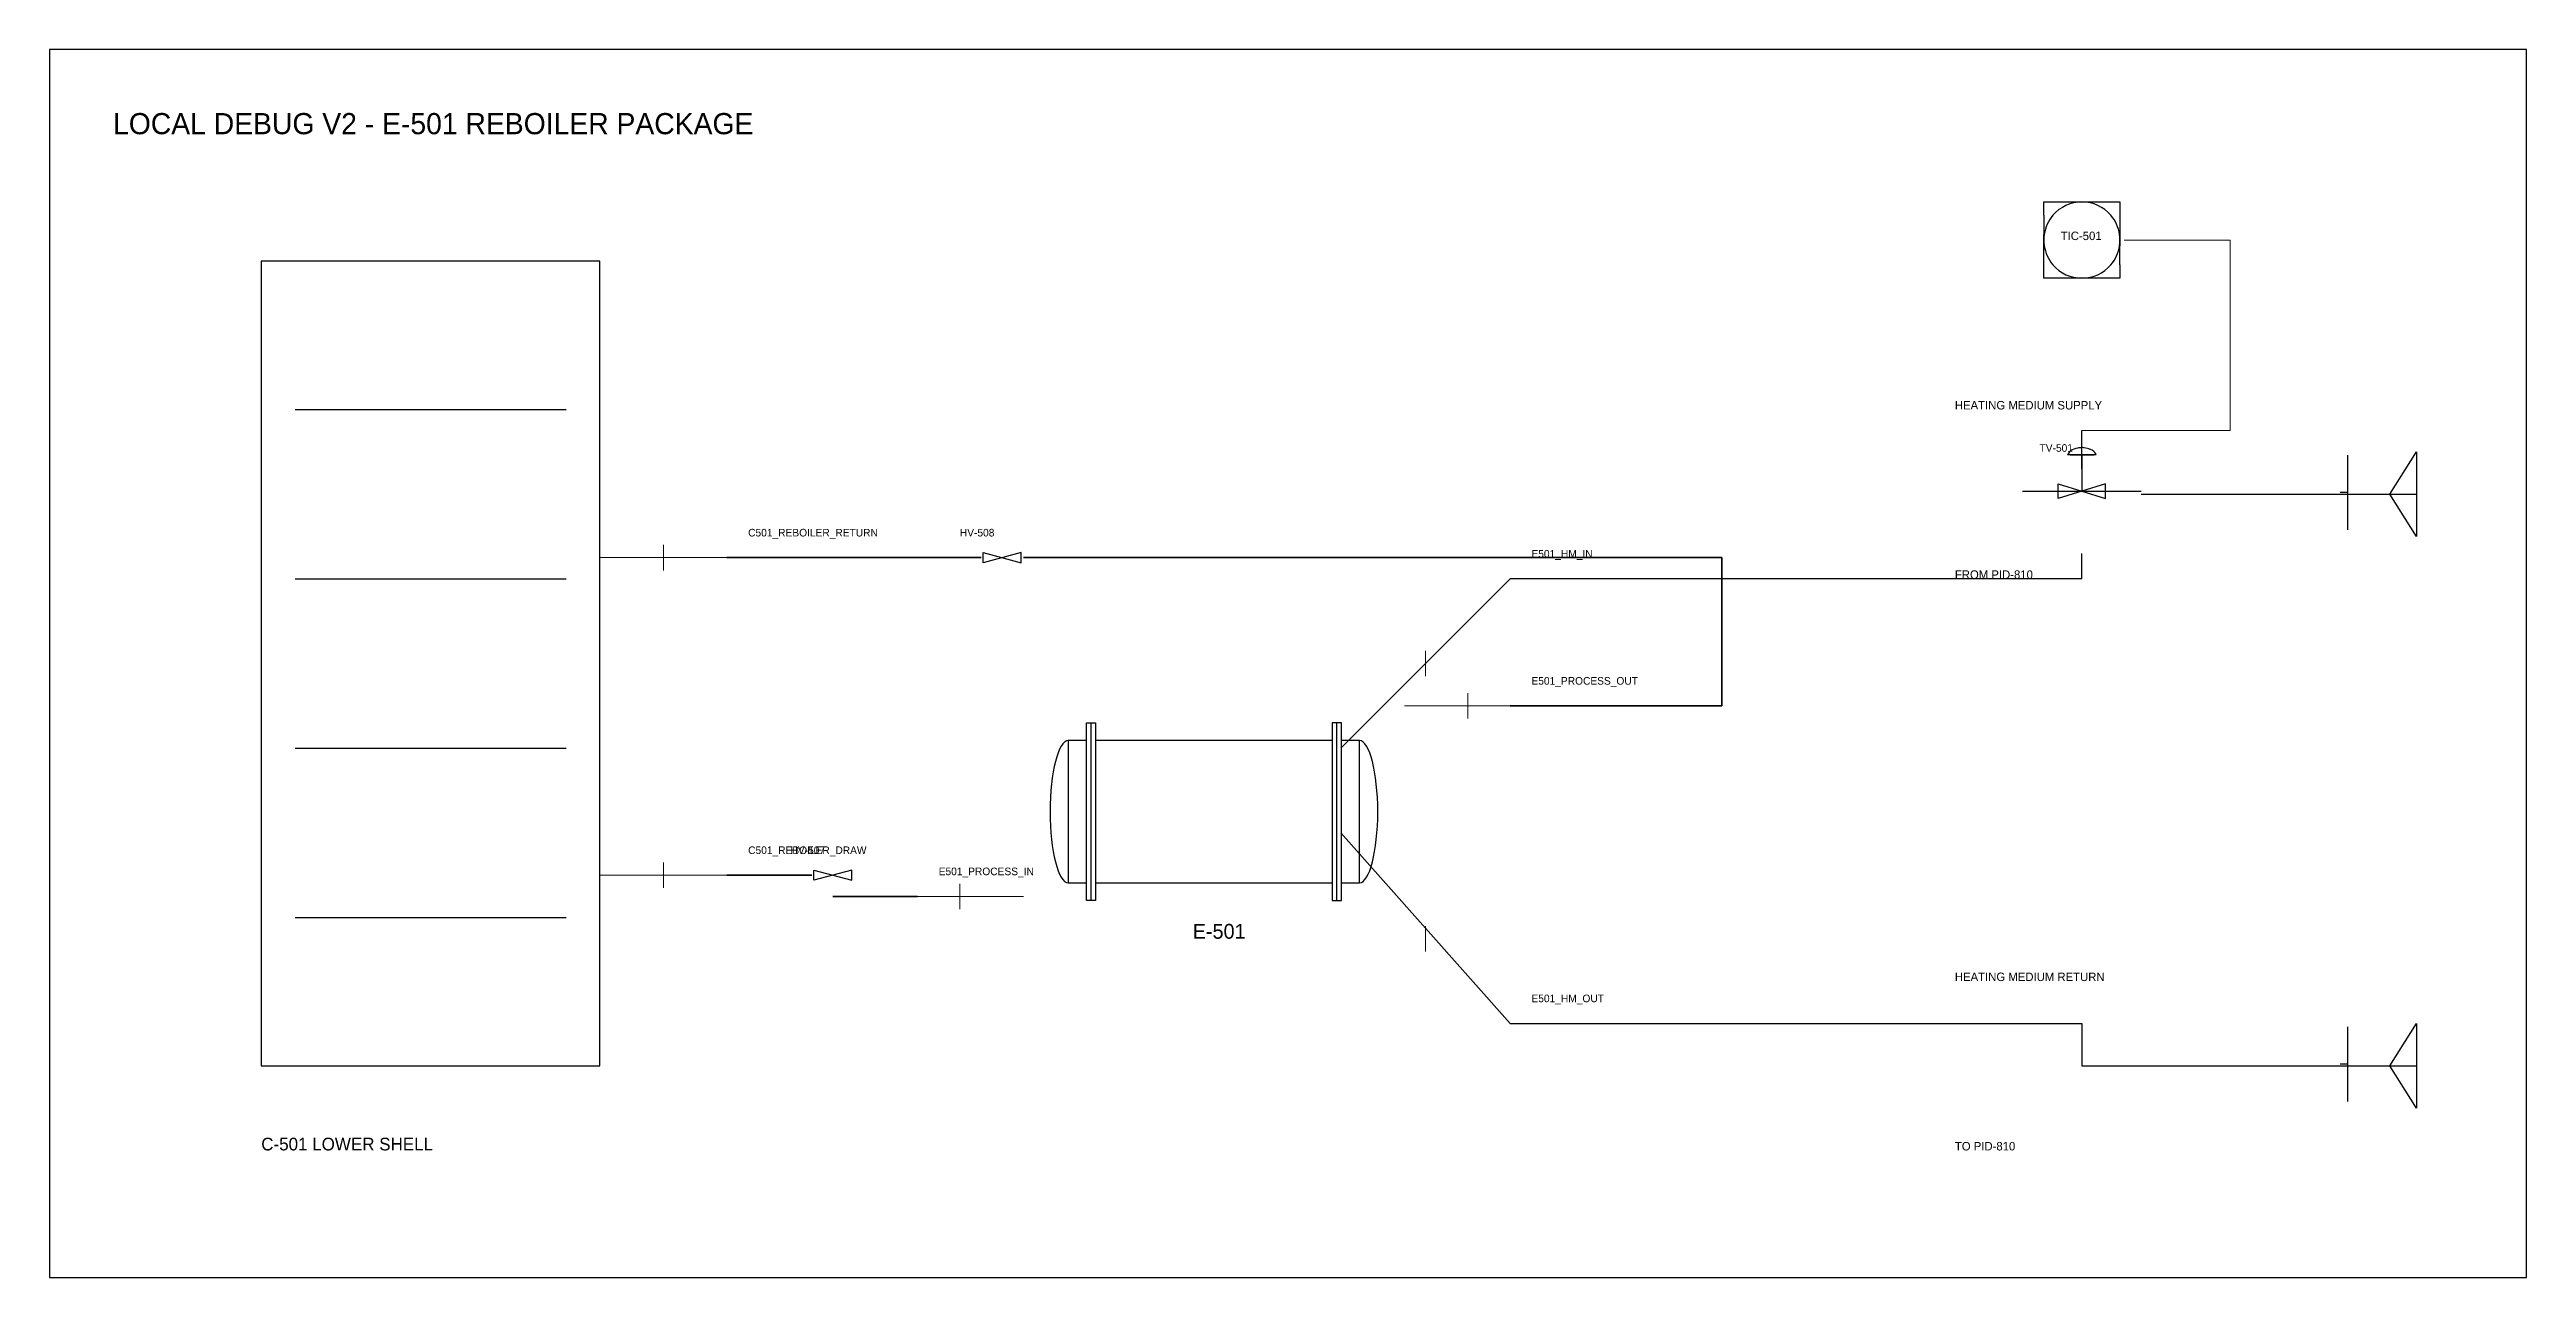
# Model space of a CAD drawing. Header units: metres. Extents: x 35 to 620, y 70 to 360.
import ezdxf

# ---------------------------------------------------------------- set-up
doc = ezdxf.new("R2010")
doc.units = ezdxf.units.M
for name, color, linetype in [('BORDER', 7, 'Continuous'), ('EQUIPMENT', 4, 'Continuous'), ('INSTRUMENT', 6, 'Continuous'), ('NOZZLES', 1, 'Continuous'), ('PROCESS', 1, 'Continuous'), ('SIGNAL_PNEUMATIC', 2, 'Continuous'), ('SYMBOLS', 4, 'Continuous'), ('TEXT', 7, 'Continuous'), ('UTILITY', 5, 'Continuous')]:
    doc.layers.add(name, color=color, linetype=linetype)

# ---------------------------------------------------------------- blocks, each defined once
blk = doc.blocks.new('YAML_PID_REBOILER')
for p, q in [((-1.6875, -0.625), (-1.6875, 0.625)), ((1.6875, -0.625), (1.6875, 0.625))]:
    blk.add_line(p, q)
for points in [[(-1.75, 0.625), (-1.625, 0.625), (-1.625, -0.625), (-1.75, -0.625)], [(1.75, 0.625), (1.625, 0.625), (1.625, -0.625), (1.75, -0.625)]]:
    blk.add_lwpolyline(points, close=True)
at = {"linetype": 'CONTINUOUS'}
for points in [[(-1.75, 0.5), (-2, 0.5), (-2, -0.5)], [(1.625, 0.5), (-1.625, 0.5)], [(1.75, -0.5), (2, -0.5), (2, 0.5), (1.75, 0.5)], [(-2, -0.5), (-1.75, -0.5)], [(-1.625, -0.5), (1.625, -0.5)]]:
    blk.add_lwpolyline(points, dxfattribs=at)
for centre, major_axis in [((-2, 0), (0, -0.5)), ((2, 0), (0, 0.5))]:
    blk.add_ellipse(centre, major_axis=major_axis, ratio=0.5, start_param=3.1415927, end_param=6.2831853)
blk = doc.blocks.new('YAML_PID_OFFPAGE_CONNECTOR')
at = {"layer": 'DEFAULT_1_2_778'}
for p, q in [((2.649, 0.672), (2.649, -0.731)), ((2.683, -0.03), (3.324, -0.03))]:
    blk.add_line(p, q, dxfattribs=at)
at = {"layer": 'DEFAULT_255_2_778'}
for p, q in [((-3.324, 0), (-3.324, 0.794)), ((-3.324, 0.794), (-0.996, 0)), ((2.497, 0), (-3.324, 0)), ((-0.996, 0), (-3.324, -0.794)), ((-3.324, -0.794), (-3.324, 0))]:
    blk.add_line(p, q, dxfattribs=at)
blk = doc.blocks.new('YAML_PID_MANUAL_BLOCK_VALVE')
blk.add_lwpolyline([(-0.5, -0.3), (-0.5, 0.3), (0.5, -0.3), (0.5, 0.3), (-0.5, -0.3)])
blk = doc.blocks.new('YAML_PID_CONTROL_VALVE')
at = {"layer": 'DEFAULT_255_2_778'}
for p, q in [((1.59, 3.3), (-1.59, 3.3)), ((-1.32, 3.3), (1.32, 3.3)), ((0, 3.3), (0, -3.31)), ((1.59, 3.3), (1.59, 3.3)), ((2.65, -1.99), (-2.65, -4.64)), ((-2.65, -4.64), (-2.65, -1.99)), ((-2.65, -1.99), (2.65, -4.64)), ((2.65, -4.64), (2.65, -1.99)), ((-6.61, -3.31), (6.61, -3.31))]:
    blk.add_line(p, q, dxfattribs=at)
for centre, radius, start, end in [((-0.12, 3.05), 1.49, 139.274, 170.2375), ((0.08, 2.88), 1.75, 107.8085, 139.4549), ((0.03, 3.03), 1.6, 100.7622, 107.7138), ((0.01, 3.18), 1.44, 91.8616, 100.8049), ((0, 3.29), 1.33, 90.0038, 91.7662), ((0, 3.22), 1.41, 80.7831, 89.8951), ((-0.02, 3.11), 1.52, 79.284, 80.8774), ((-0.07, 2.91), 1.72, 54.0163, 78.868), ((0.03, 3), 1.59, 16.9721, 54.9197), ((0.18, 3.07), 1.43, 9.4624, 16.199)]:
    blk.add_arc(centre, radius, start, end, dxfattribs=at)
blk = doc.blocks.new('YAML_PID_DCS_CONTROLLER')
for p, q in [((-0.5, 0.325), (-0.5, 0.075)), ((0.5, 0.325), (0.5, 0.075)), ((-0.5, -0.325), (-0.5, -0.075)), ((0.5, -0.325), (0.5, -0.075))]:
    blk.add_line(p, q)
for points in [[(-0.5, 0.325), (-0.5, 0.5), (0.5, 0.5), (0.5, 0.325)], [(-0.5, -0.075), (-0.5, 0.075)], [(0.5, 0.075), (0.5, -0.075)], [(0.5, -0.325), (0.5, -0.5), (-0.5, -0.5), (-0.5, -0.325)]]:
    blk.add_lwpolyline(points)
for start, end in [(40.5416, 139.4584), (8.6269, 40.5416), (171.3731, 188.6269), (139.4584, 171.3731), (351.3731, 8.6269), (188.6269, 220.5416), (220.5416, 319.4584), (319.4584, 351.3731)]:
    blk.add_arc((0, 0), 0.5, start, end)

msp = doc.modelspace()

# ---------------------------------------------------------------- linework, layer by layer
at = {"layer": 'BORDER'}
msp.add_lwpolyline([(35, 70), (620, 70), (620, 360), (35, 360), (35, 70)], dxfattribs=at)
at = {"layer": 'EQUIPMENT'}
for p, q in [((93, 275), (157, 275)), ((93, 235), (157, 235)), ((93, 195), (157, 195)), ((93, 155), (157, 155))]:
    msp.add_line(p, q, dxfattribs=at)
msp.add_lwpolyline([(85, 120), (165, 120), (165, 310), (85, 310), (85, 120)], dxfattribs=at)
at = {"layer": 'INSTRUMENT'}
msp.add_line((515, 261), (515, 270), dxfattribs=at)
at = {"layer": 'NOZZLES', "lineweight": 13}
for p, q in [((165, 240), (195, 240)), ((180, 237), (180, 243)), ((340, 195), (380, 235)), ((360, 212), (360, 218)), ((355, 205), (380, 205)), ((370, 202), (370, 208)), ((340, 175), (380, 130)), ((165, 165), (195, 165)), ((180, 162), (180, 168)), ((265, 160), (240, 160)), ((250, 157), (250, 163)), ((360, 147), (360, 153))]:
    msp.add_line(p, q, dxfattribs=at)
at = {"layer": 'PROCESS', "lineweight": 35}
for points in [[(195, 240), (255, 240)], [(265, 240), (430, 240)], [(430, 205), (430, 240)], [(380, 205), (430, 205)], [(195, 165), (215, 165)], [(220, 160), (240, 160)]]:
    msp.add_lwpolyline(points, dxfattribs=at)
at = {"layer": 'SIGNAL_PNEUMATIC', "lineweight": 18}
for p, q in [((525, 315), (550, 315)), ((535, 315), (540, 315)), ((550, 315), (550, 270)), ((550, 295), (550, 300)), ((550, 270), (515, 270)), ((530, 270), (535, 270))]:
    msp.add_line(p, q, dxfattribs=at)
at = {"layer": 'UTILITY', "lineweight": 25}
for points in [[(529, 255), (585, 255)], [(515, 235), (515, 241)], [(515, 235), (380, 235)], [(380, 130), (515, 130)], [(515, 130), (515, 120)], [(515, 120), (585, 120)]]:
    msp.add_lwpolyline(points, dxfattribs=at)

# ---------------------------------------------------------------- block references
at = {"layer": 'SYMBOLS'}
for name, p, xscale, yscale in [('YAML_PID_DCS_CONTROLLER', (515, 315), 18, 18), ('YAML_PID_CONTROL_VALVE', (515, 260), 2.1165301000816377, 1.294311383901137), ('YAML_PID_MANUAL_BLOCK_VALVE', (260, 240), 9, 4), ('YAML_PID_REBOILER', (310, 180), 17.2, 33.6), ('YAML_PID_MANUAL_BLOCK_VALVE', (220, 165), 9, 4)]:
    msp.add_blockref(name, p, dxfattribs=dict(at, xscale=xscale, yscale=yscale))
at = {"layer": 'SYMBOLS', "xscale": 2.707727610906041, "yscale": 12.59842519685039, "rotation": 180}
for p in [(585, 255), (585, 120)]:
    msp.add_blockref('YAML_PID_OFFPAGE_CONNECTOR', p, dxfattribs=at)

# ---------------------------------------------------------------- texts
at = {"layer": 'TEXT'}
for s, height, p in [('LOCAL DEBUG V2 - E-501 REBOILER PACKAGE', 5, (50, 340)), ('TIC-501', 2, (510, 315)), ('HEATING MEDIUM SUPPLY', 2, (485, 275)), ('TV-501', 1.8, (505, 265)), ('C501_REBOILER_RETURN', 1.8, (200, 245)), ('HV-508', 1.8, (250, 245)), ('E501_HM_IN', 1.8, (385, 240)), ('FROM PID-810', 2, (485, 235)), ('E501_PROCESS_OUT', 1.8, (385, 210)), ('C501_REBOILER_DRAW', 1.8, (200, 170)), ('HV-507', 1.8, (210, 170)), ('E501_PROCESS_IN', 1.8, (245, 165)), ('E-501', 3.5, (305, 150)), ('HEATING MEDIUM RETURN', 2, (485, 140)), ('E501_HM_OUT', 1.8, (385, 135)), ('C-501 LOWER SHELL', 3, (85, 100)), ('TO PID-810', 2, (485, 100))]:
    msp.add_text(s, height=height, dxfattribs=at).set_placement(p)

doc.saveas('drawing.dxf')
